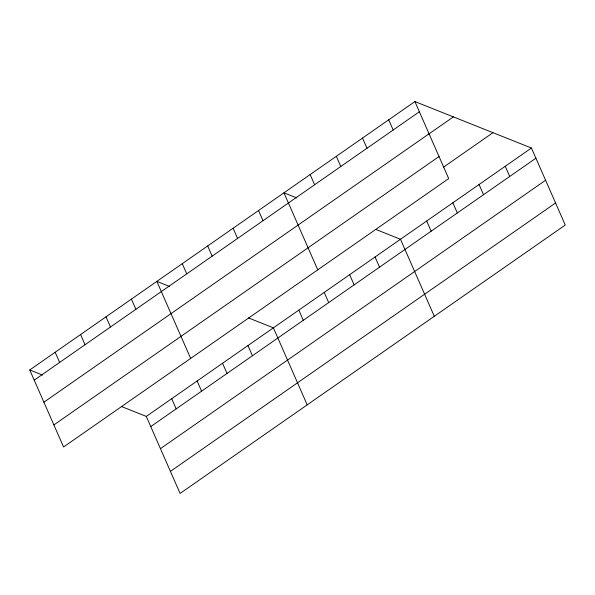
<?xml version="1.0" encoding="UTF-8"?>
<svg xmlns="http://www.w3.org/2000/svg" width="595" height="595" viewBox="0 0 595 595"><rect width="100%" height="100%" fill="white"/><g stroke="black" fill="none" stroke-linecap="round" stroke-linejoin="round"><path stroke-width="0.89" d="M414.901 101.559L448.712 178.589L63.561 446.986L29.75 369.964L414.901 101.559L531.439 148.014L565.25 225.036L180.099 493.441L146.288 416.411L121.499 406.534M34.22 380.153L419.378 111.748M43.904 402.205L429.055 133.808M428.668 134.098L453.36 116.888M53.877 424.934L439.036 156.53M443.595 167.098L492.98 132.685M146.288 416.411L531.439 148.014M150.758 426.6L535.909 158.203M160.442 448.66L545.593 180.255M170.415 471.381L555.566 202.984M296.771 197.927L283.949 192.817L317.76 269.847M375.705 229.387L400.487 239.264L434.298 316.295M169.672 286.5L156.849 281.39L190.66 358.413M248.606 317.961L273.388 327.838L307.199 404.868M29.75 369.964L42.572 375.073M505.244 166.265L509.722 176.455M479.057 184.517L483.527 194.706M452.869 202.769L457.339 212.958M388.714 119.811L393.183 130M426.674 221.02L431.152 231.21M362.519 138.062L366.996 148.252M336.331 156.314L340.801 166.503M375.066 256.981L379.536 267.17M310.144 174.566L314.614 184.755M349.644 274.697L354.122 284.886M324.223 292.413L328.7 302.602M258.528 210.533L263.005 220.723M298.809 310.129L303.279 320.318M233.114 228.242L237.584 238.439M207.692 245.958L212.162 256.147M247.966 345.554L252.436 355.743M182.271 263.674L186.741 273.864M222.545 363.27L227.022 373.459M197.124 380.986L201.601 391.175M131.428 299.107L135.905 309.296M171.702 398.695L176.179 408.891M106.007 316.815L110.484 327.005M80.593 334.531L85.063 344.721M55.171 352.247L59.641 362.437"/></g></svg>
